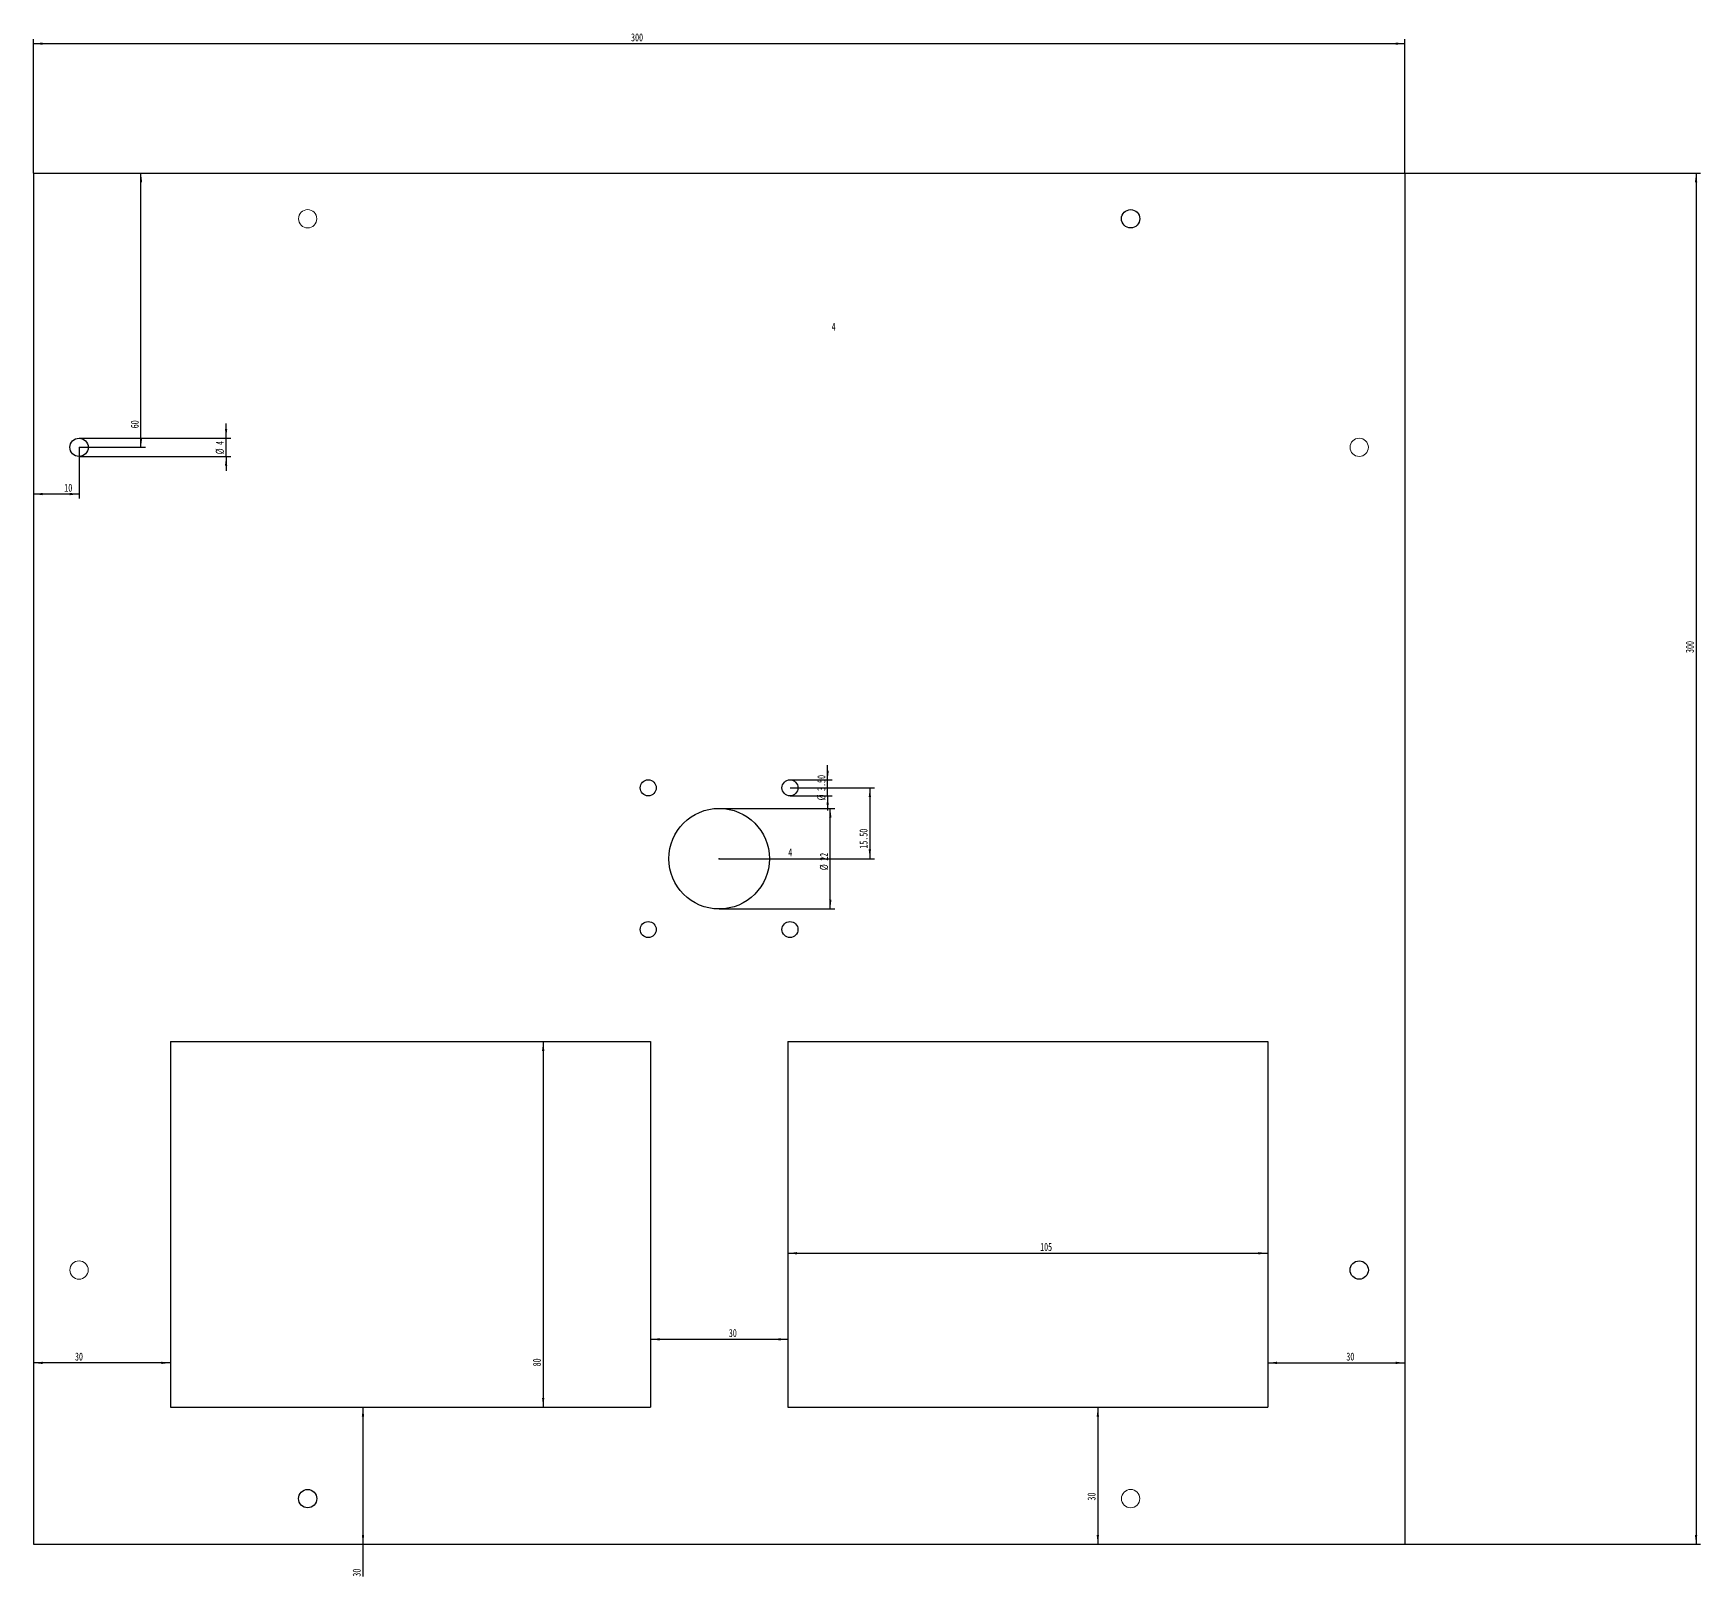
# Model space of a CAD drawing. Header units: millimetres. Extents: x 0 to 2147, y 0 to 999.
# Drawn here: x 1417 to 2147, y 323 to 999 of the extents above; entities that cross this region are included whole.
import ezdxf

# ---------------------------------------------------------------- set-up
doc = ezdxf.new("R2010")
doc.units = ezdxf.units.MM
doc.header["$PDSIZE"] = -1
doc.layers.add('10', color=7, linetype='Continuous')
doc.styles.add('SLDTEXTSTYLE0', font='TXT', dxfattribs={"width": 0.7})
doc.dimstyles.new('SLDDIMSTYLE0', dxfattribs={"dimtxt": 3.5, "dimasz": 4.08, "dimexe": 0, "dimexo": 0.0625, "dimgap": 0.875, "dimtad": 2, "dimlfac": 0.5, "dimrnd": 1e-09, "dimzin": 12, "dimdsep": 46, "dimtxsty": 'SLDTEXTSTYLE0', "dimsah": 1, "dimcen": 0.09, "dimadec": 0, "dimazin": 3, "dimtfac": 1, "dimtofl": 0, "dimtmove": 0, "dimatfit": 3, "dimfxl": 1, "dimfrac": 2, "dimtolj": 1, "dimtzin": 12, "dimarcsym": 0})
doc.dimstyles.new('SLDDIMSTYLE1', dxfattribs={"dimtxt": 3.5, "dimasz": 4.08, "dimexe": 0, "dimexo": 0.0625, "dimgap": 0.875, "dimtad": 2, "dimlfac": 0.5, "dimrnd": 1e-09, "dimzin": 4, "dimdsep": 46, "dimtxsty": 'SLDTEXTSTYLE0', "dimsah": 1, "dimcen": 0.09, "dimadec": 0, "dimazin": 1, "dimtfac": 1, "dimtmove": 0, "dimatfit": 0, "dimfxl": 1, "dimfrac": 2, "dimtolj": 1, "dimtzin": 12, "dimarcsym": 0})
doc.dimstyles.new('SLDDIMSTYLE2', dxfattribs={"dimtxt": 3.5, "dimasz": 4.08, "dimexe": 0, "dimexo": 0.0625, "dimgap": 0.875, "dimtad": 2, "dimlfac": 0.5, "dimrnd": 1e-09, "dimzin": 12, "dimdsep": 46, "dimtxsty": 'SLDTEXTSTYLE0', "dimblk1": 'NONE', "dimblk2": 'NONE', "dimsah": 1, "dimcen": 0.09, "dimadec": 0, "dimazin": 3, "dimtfac": 1, "dimtmove": 0, "dimatfit": 0, "dimldrblk": 'NONE', "dimfxl": 1, "dimfrac": 2, "dimtolj": 1, "dimtzin": 12, "dimarcsym": 0})
doc.dimstyles.new('SLDDIMSTYLE3', dxfattribs={"dimtxt": 3.5, "dimasz": 4.08, "dimexe": 0, "dimexo": 0.0625, "dimgap": 0.875, "dimtad": 2, "dimlfac": 0.5, "dimrnd": 1e-09, "dimzin": 12, "dimdsep": 46, "dimtxsty": 'SLDTEXTSTYLE0', "dimsah": 1, "dimcen": 0.09, "dimadec": 0, "dimazin": 3, "dimtfac": 1, "dimtmove": 0, "dimatfit": 0, "dimfxl": 1, "dimfrac": 2, "dimtolj": 1, "dimtzin": 12, "dimarcsym": 0})
doc.dimstyles.new('SLDDIMSTYLE4', dxfattribs={"dimtxt": 3.5, "dimasz": 4.08, "dimexe": 0, "dimexo": 0.0625, "dimgap": 0.875, "dimtad": 2, "dimlfac": 0.5, "dimrnd": 1e-09, "dimzin": 4, "dimdsep": 46, "dimtxsty": 'SLDTEXTSTYLE0', "dimsah": 1, "dimcen": 0.09, "dimadec": 0, "dimazin": 1, "dimtfac": 1, "dimtofl": 0, "dimtmove": 0, "dimatfit": 3, "dimfxl": 1, "dimfrac": 2, "dimtolj": 1, "dimtzin": 12, "dimarcsym": 0})

# ---------------------------------------------------------------- blocks, each defined once
blk = doc.blocks.new('_D')
at = {"layer": '10'}
for p, q in [((2017.4, 937.51), (2146.77, 937.51)), ((2144.77, 937.51), (2144.77, 337.51)), ((2017.4, 337.51), (2146.77, 337.51))]:
    blk.add_line(p, q, dxfattribs=at)
for points in [[(2144.77, 937.51), (2144.26, 933.43), (2145.28, 933.43)], [(2144.77, 337.51), (2145.28, 341.59), (2144.26, 341.59)]]:
    blk.add_solid(points, dxfattribs=at)
at = {"layer": '10', "insert": (2140.26, 727.51), "char_height": 3.5, "attachment_point": 1, "rotation": 90, "style": 'SLDTEXTSTYLE0'}
blk.add_mtext('300', dxfattribs=at)
blk = doc.blocks.new('_D_1')
at = {"layer": '10'}
for p, q in [((1417.4, 937.51), (1417.4, 996.13)), ((1417.4, 994.13), (2017.4, 994.13)), ((2017.4, 937.51), (2017.4, 996.13))]:
    blk.add_line(p, q, dxfattribs=at)
for points in [[(1417.4, 994.13), (1421.48, 993.62), (1421.48, 994.64)], [(2017.4, 994.13), (2013.32, 994.64), (2013.32, 993.62)]]:
    blk.add_solid(points, dxfattribs=at)
at = {"layer": '10', "insert": (1678.86, 998.64), "char_height": 3.5, "attachment_point": 1, "style": 'SLDTEXTSTYLE0'}
blk.add_mtext('300', dxfattribs=at)
blk = doc.blocks.new('_D_2')
at = {"layer": '10'}
for p, q in [((1717.4, 659.51), (1768.02, 659.51)), ((1766.02, 615.51), (1766.02, 659.51)), ((1717.4, 615.51), (1768.02, 615.51))]:
    blk.add_line(p, q, dxfattribs=at)
for points in [[(1766.02, 659.51), (1765.51, 655.43), (1766.53, 655.43)], [(1766.02, 615.51), (1766.53, 619.59), (1765.51, 619.59)]]:
    blk.add_solid(points, dxfattribs=at)
at = {"layer": '10', "char_height": 3.5, "attachment_point": 1, "rotation": 90, "style": 'SLDTEXTSTYLE0'}
for s, insert in [('%%c', (1761.49, 632.47)), ('22', (1761.51, 636.59))]:
    blk.add_mtext(s, dxfattribs=dict(at, insert=insert))
blk = doc.blocks.new('_D_3')
at = {"layer": '10'}
for p, q in [((1764.87, 672.01), (1764.87, 678.36)), ((1748.4, 672.01), (1766.87, 672.01)), ((1764.87, 665.01), (1764.87, 672.01)), ((1748.4, 665.01), (1766.87, 665.01)), ((1764.87, 665.01), (1764.87, 658.66))]:
    blk.add_line(p, q, dxfattribs=at)
for points in [[(1764.87, 672.01), (1765.38, 676.09), (1764.37, 676.09)], [(1764.87, 665.01), (1764.37, 660.93), (1765.38, 660.93)]]:
    blk.add_solid(points, dxfattribs=at)
at = {"layer": '10', "char_height": 3.5, "attachment_point": 1, "rotation": 90, "style": 'SLDTEXTSTYLE0'}
for s, insert in [('3.50', (1760.36, 667.14)), ('%%c', (1760.35, 663.02))]:
    blk.add_mtext(s, dxfattribs=dict(at, insert=insert))
blk = doc.blocks.new('_D_4')
at = {"color": 7, "linetype": 'Continuous', "lineweight": 0, "insert": (1747.63, 642.02), "char_height": 3.5, "attachment_point": 1, "style": 'SLDTEXTSTYLE0'}
blk.add_mtext('4', dxfattribs=at)
blk = doc.blocks.new('_NONE')
blk = doc.blocks.new('_D_5')
at = {"layer": '10'}
for p, q in [((1464.49, 817.51), (1464.49, 937.51)), ((1437.4, 817.51), (1466.49, 817.51))]:
    blk.add_line(p, q, dxfattribs=at)
for points in [[(1464.49, 937.51), (1463.98, 933.43), (1465, 933.43)], [(1464.49, 817.51), (1465, 821.59), (1463.98, 821.59)]]:
    blk.add_solid(points, dxfattribs=at)
at = {"layer": '10', "insert": (1459.98, 825.82), "char_height": 3.5, "attachment_point": 1, "rotation": 90, "style": 'SLDTEXTSTYLE0'}
blk.add_mtext('60', dxfattribs=at)
blk = doc.blocks.new('_D_6')
at = {"layer": '10'}
for p, q in [((1437.4, 817.51), (1437.4, 795.05)), ((1437.4, 797.05), (1417.4, 797.05))]:
    blk.add_line(p, q, dxfattribs=at)
for points in [[(1417.4, 797.05), (1421.48, 796.54), (1421.48, 797.56)], [(1437.4, 797.05), (1433.32, 797.56), (1433.32, 796.54)]]:
    blk.add_solid(points, dxfattribs=at)
at = {"layer": '10', "insert": (1430.94, 801.56), "char_height": 3.5, "attachment_point": 1, "style": 'SLDTEXTSTYLE0'}
blk.add_mtext('10', dxfattribs=at)
blk = doc.blocks.new('_D_7')
at = {"layer": '10'}
for p, q in [((1501.72, 821.51), (1501.72, 827.86)), ((1437.4, 821.51), (1503.72, 821.51)), ((1501.72, 813.51), (1501.72, 821.51)), ((1437.4, 813.51), (1503.72, 813.51)), ((1501.72, 813.51), (1501.72, 807.16))]:
    blk.add_line(p, q, dxfattribs=at)
for points in [[(1501.72, 821.51), (1502.23, 825.59), (1501.22, 825.59)], [(1501.72, 813.51), (1501.22, 809.43), (1502.23, 809.43)]]:
    blk.add_solid(points, dxfattribs=at)
at = {"layer": '10', "char_height": 3.5, "attachment_point": 1, "rotation": 90, "style": 'SLDTEXTSTYLE0'}
for s, insert in [('4', (1497.21, 818.55)), ('%%c', (1497.2, 814.44))]:
    blk.add_mtext(s, dxfattribs=dict(at, insert=insert))
blk = doc.blocks.new('_D_8')
at = {"color": 7, "linetype": 'Continuous', "lineweight": 0, "insert": (1766.63, 872.02), "char_height": 3.5, "attachment_point": 1, "style": 'SLDTEXTSTYLE0'}
blk.add_mtext('4', dxfattribs=at)
blk = doc.blocks.new('_D_9')
at = {"layer": '10'}
for p, q in [((1748.4, 668.51), (1785.33, 668.51)), ((1783.33, 668.51), (1783.33, 637.51)), ((1717.4, 637.51), (1785.33, 637.51))]:
    blk.add_line(p, q, dxfattribs=at)
for points in [[(1783.33, 668.51), (1782.82, 664.43), (1783.84, 664.43)], [(1783.33, 637.51), (1783.84, 641.59), (1782.82, 641.59)]]:
    blk.add_solid(points, dxfattribs=at)
at = {"layer": '10', "insert": (1778.82, 641.89), "char_height": 3.5, "attachment_point": 1, "rotation": 90, "style": 'SLDTEXTSTYLE0'}
blk.add_mtext('15.50', dxfattribs=at)
blk = doc.blocks.new('_D_10')
at = {"layer": '10'}
for p, q in [((1561.6, 397.51), (1561.6, 337.51)), ((1561.6, 337.51), (1561.6, 323.36))]:
    blk.add_line(p, q, dxfattribs=at)
for points in [[(1561.6, 397.51), (1561.09, 393.43), (1562.11, 393.43)], [(1561.6, 337.51), (1562.11, 341.59), (1561.09, 341.59)]]:
    blk.add_solid(points, dxfattribs=at)
at = {"layer": '10', "insert": (1557.09, 323.36), "char_height": 3.5, "attachment_point": 1, "rotation": 90, "style": 'SLDTEXTSTYLE0'}
blk.add_mtext('30', dxfattribs=at)
blk = doc.blocks.new('_D_11')
at = {"layer": '10'}
blk.add_line((1477.4, 416.9), (1417.4, 416.9), dxfattribs=at)
for points in [[(1417.4, 416.9), (1421.48, 416.39), (1421.48, 417.41)], [(1477.4, 416.9), (1473.32, 417.41), (1473.32, 416.39)]]:
    blk.add_solid(points, dxfattribs=at)
at = {"layer": '10', "insert": (1435.61, 421.41), "char_height": 3.5, "attachment_point": 1, "style": 'SLDTEXTSTYLE0'}
blk.add_mtext('30', dxfattribs=at)
blk = doc.blocks.new('_D_12')
at = {"layer": '10'}
blk.add_line((1640.43, 557.51), (1640.43, 397.51), dxfattribs=at)
for points in [[(1640.43, 557.51), (1639.92, 553.43), (1640.94, 553.43)], [(1640.43, 397.51), (1640.94, 401.59), (1639.92, 401.59)]]:
    blk.add_solid(points, dxfattribs=at)
at = {"layer": '10', "insert": (1635.92, 415.37), "char_height": 3.5, "attachment_point": 1, "rotation": 90, "style": 'SLDTEXTSTYLE0'}
blk.add_mtext('80', dxfattribs=at)
blk = doc.blocks.new('_D_13')
at = {"layer": '10'}
blk.add_line((1957.4, 416.9), (2017.4, 416.9), dxfattribs=at)
for points in [[(1957.4, 416.9), (1961.48, 416.39), (1961.48, 417.41)], [(2017.4, 416.9), (2013.32, 417.41), (2013.32, 416.39)]]:
    blk.add_solid(points, dxfattribs=at)
at = {"layer": '10', "insert": (1991.77, 421.41), "char_height": 3.5, "attachment_point": 1, "style": 'SLDTEXTSTYLE0'}
blk.add_mtext('30', dxfattribs=at)
blk = doc.blocks.new('_D_14')
at = {"layer": '10'}
blk.add_line((1883.06, 397.51), (1883.06, 337.51), dxfattribs=at)
for points in [[(1883.06, 397.51), (1882.56, 393.43), (1883.57, 393.43)], [(1883.06, 337.51), (1883.57, 341.59), (1882.56, 341.59)]]:
    blk.add_solid(points, dxfattribs=at)
at = {"layer": '10', "insert": (1878.55, 356.65), "char_height": 3.5, "attachment_point": 1, "rotation": 90, "style": 'SLDTEXTSTYLE0'}
blk.add_mtext('30', dxfattribs=at)
blk = doc.blocks.new('_D_15')
at = {"layer": '10'}
blk.add_line((1687.4, 427.2), (1747.4, 427.2), dxfattribs=at)
for points in [[(1687.4, 427.2), (1691.48, 426.69), (1691.48, 427.7)], [(1747.4, 427.2), (1743.32, 427.7), (1743.32, 426.69)]]:
    blk.add_solid(points, dxfattribs=at)
at = {"layer": '10', "insert": (1721.64, 431.71), "char_height": 3.5, "attachment_point": 1, "style": 'SLDTEXTSTYLE0'}
blk.add_mtext('30', dxfattribs=at)
blk = doc.blocks.new('_D_16')
at = {"layer": '10'}
blk.add_line((1747.4, 464.86), (1957.4, 464.86), dxfattribs=at)
for points in [[(1747.4, 464.86), (1751.48, 464.36), (1751.48, 465.37)], [(1957.4, 464.86), (1953.32, 465.37), (1953.32, 464.36)]]:
    blk.add_solid(points, dxfattribs=at)
at = {"layer": '10', "insert": (1857.8, 469.38), "char_height": 3.5, "attachment_point": 1, "style": 'SLDTEXTSTYLE0'}
blk.add_mtext('105', dxfattribs=at)

msp = doc.modelspace()

# ---------------------------------------------------------------- linework, layer by layer
at = {"layer": '10'}
for p, q in [((1417.398, 937.508), (2017.398, 937.508)), ((1417.398, 937.508), (1417.398, 337.508)), ((2017.398, 937.508), (2017.398, 337.508)), ((1477.398, 557.508), (1687.398, 557.508)), ((1477.398, 557.508), (1477.398, 397.508)), ((1687.398, 557.508), (1687.398, 397.508)), ((1747.398, 557.508), (1957.398, 557.508)), ((1747.398, 557.508), (1747.398, 397.508)), ((1957.398, 557.508), (1957.398, 397.508)), ((1477.398, 397.508), (1687.398, 397.508)), ((1747.398, 397.508), (1957.398, 397.508)), ((1417.398, 337.508), (2017.398, 337.508))]:
    msp.add_line(p, q, dxfattribs=at)
at = {"layer": '10', "color": 7, "linetype": 'Continuous', "lineweight": 0}
for centre in [(1537.398, 917.508), (1997.398, 817.508), (1437.398, 457.508), (1897.398, 357.508)]:
    msp.add_circle(centre, 4, dxfattribs=at)
at = {"layer": '10'}
for centre, radius in [((1897.398, 917.508), 4), ((1437.398, 817.508), 4), ((1686.398, 668.508), 3.5), ((1748.398, 668.508), 3.5), ((1717.398, 637.508), 22), ((1686.398, 606.508), 3.5), ((1748.398, 606.508), 3.5), ((1997.398, 457.508), 4), ((1537.398, 357.508), 4)]:
    msp.add_circle(centre, radius, dxfattribs=at)
msp.add_point((1717.398, 637.508), dxfattribs=at)
msp.add_point((1717.398, 637.508), dxfattribs=at)

# ---------------------------------------------------------------- dimensions: what is measured, and where the dimension line sits
at = {"color": 7, "linetype": 'Continuous', "lineweight": 0}
for base, p1, p2, picture, middle in [((1767.398, 817.508), (1537.398, 917.508), (1997.398, 817.508), '_D_8', (1767.398, 867.508)), ((1748.398, 606.508), (1748.398, 668.508), (1748.398, 606.508), '_D_4', (1748.398, 637.508))]:
    dim = msp.add_linear_dim(base=base, p1=p1, p2=p2, angle=90, dimstyle='SLDDIMSTYLE2', dxfattribs=at)
    dim.commit()
    dim.dimension.update_dxf_attribs({"geometry": picture, "text_midpoint": middle, "dimtype": 160})
at = {"layer": '10'}
for base, p1, p2, picture, middle in [((2017.398, 994.128), (1417.398, 937.508), (2017.398, 937.508), '_D_1', (1681.166, 994.128)), ((1417.398, 797.052), (1437.398, 817.508), (1417.398, 937.508), '_D_6', (1432.474, 797.052)), ((1957.398, 464.864), (1747.398, 397.508), (1957.398, 397.508), '_D_16', (1860.106, 464.864)), ((1747.398, 427.197), (1687.398, 397.508), (1747.398, 397.508), '_D_15', (1723.181, 427.197)), ((1417.398, 416.899), (1477.398, 397.508), (1417.398, 337.508), '_D_11', (1437.142, 416.899)), ((2017.398, 416.899), (1957.398, 397.508), (2017.398, 337.508), '_D_13', (1993.307, 416.899))]:
    dim = msp.add_linear_dim(base=base, p1=p1, p2=p2, dimstyle='SLDDIMSTYLE0', dxfattribs=at)
    dim.commit()
    dim.dimension.update_dxf_attribs({"geometry": picture, "text_midpoint": middle, "dimtype": 160})
for base, p1, p2, dimstyle, picture, middle in [((1464.49, 937.508), (1437.398, 817.508), (1417.398, 937.508), 'SLDDIMSTYLE0', '_D_5', (1464.49, 827.349)), ((2144.769, 337.508), (2017.398, 937.508), (2017.398, 337.508), 'SLDDIMSTYLE0', '_D', (2144.769, 729.816)), ((1783.331, 637.508), (1748.398, 668.508), (1717.398, 637.508), 'SLDDIMSTYLE4', '_D_9', (1783.331, 645.729)), ((1640.431, 397.508), (1687.398, 557.508), (1687.398, 397.508), 'SLDDIMSTYLE0', '_D_12', (1640.431, 416.899)), ((1561.601, 337.508), (1477.398, 397.508), (1417.398, 337.508), 'SLDDIMSTYLE0', '_D_10', (1561.601, 324.891)), ((1883.063, 337.508), (1957.398, 397.508), (2017.398, 337.508), 'SLDDIMSTYLE0', '_D_14', (1883.063, 358.184))]:
    dim = msp.add_linear_dim(base=base, p1=p1, p2=p2, angle=90, dimstyle=dimstyle, dxfattribs=at)
    dim.commit()
    dim.dimension.update_dxf_attribs({"geometry": picture, "text_midpoint": middle, "dimtype": 160})
for base, p1, p2, dimstyle, picture, middle in [((1499.039, 821.508), (1437.398, 813.508), (1437.398, 821.508), 'SLDDIMSTYLE3', '_D_7', (1499.039, 817.264)), ((1762.188, 672.008), (1748.398, 665.008), (1748.398, 672.008), 'SLDDIMSTYLE1', '_D_3', (1762.188, 668.15)), ((1763.335, 659.508), (1717.398, 615.508), (1717.398, 659.508), 'SLDDIMSTYLE0', '_D_2', (1763.335, 636.067))]:
    dim = msp.add_linear_dim(base=base, p1=p1, p2=p2, angle=90, text='%%c<>', dimstyle=dimstyle, dxfattribs=at)
    dim.commit()
    dim.dimension.update_dxf_attribs({"geometry": picture, "text_midpoint": middle, "dimtype": 160})

doc.saveas('drawing.dxf')
